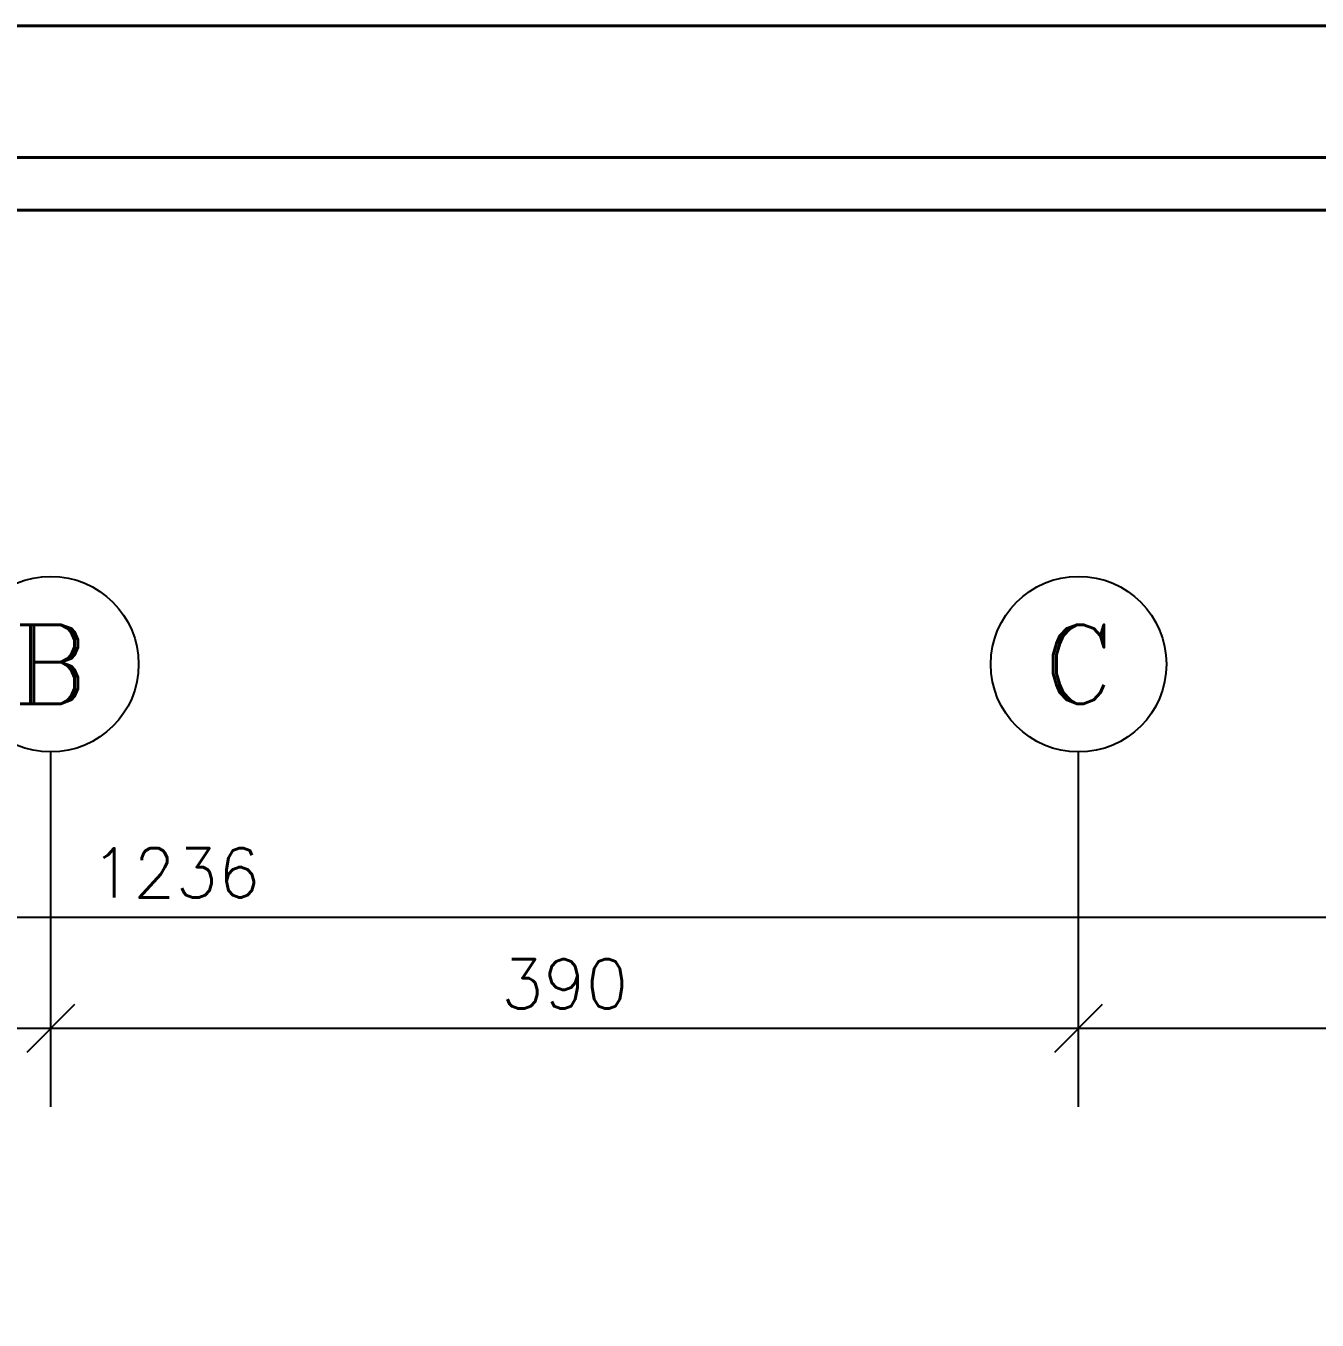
# Model space of a CAD drawing. Header units: millimetres. Extents: x -5645 to 36496, y -6563 to 7144.
# Drawn here: x 6724.7 to 7214.8, y 623.6 to 1114.9 of the extents above; entities that cross this region are included whole.
import ezdxf
from ezdxf.enums import TextEntityAlignment as Align

# ---------------------------------------------------------------- set-up
doc = ezdxf.new("R2010")
doc.units = ezdxf.units.MM
doc.header["$LTSCALE"] = 100
doc.layers.get('0').update_dxf_attribs({"lineweight": 40})
doc.layers.add('DIMAX', color=3, linetype='Continuous')
doc.styles.add('ROMANC', font='romanc')
doc.styles.add('SDIM', font='ROMANSP.shx')
doc.dimstyles.new('DIM-AX', dxfattribs={"dimscale": 75, "dimtxt": 0.25, "dimasz": 0.24, "dimexe": 0.1, "dimexo": 0, "dimgap": 0.1, "dimtad": 1, "dimdec": 0, "dimdsep": 46, "dimtxsty": 'SDIM', "dimblk1": 'OBLIQUE', "dimblk2": 'OBLIQUE', "dimsah": 1, "dimcen": 0.1, "dimdle": 0.1, "dimclrd": 256, "dimclre": 256, "dimclrt": 256, "dimadec": 0, "dimazin": 0, "dimtfac": 1, "dimtdec": 4, "dimtix": 1, "dimtofl": 0, "dimtmove": 2, "dimatfit": 3, "dimldrblk": 'OBLIQUE', "dimfxl": 1, "dimtolj": 1, "dimarcsym": 0})

# ---------------------------------------------------------------- blocks, each defined once
blk = doc.blocks.new('_OBLIQUE')
at = {"color": 0, "linetype": 'ByBlock'}
blk.add_line((-0.5, -0.5), (0.5, 0.5), dxfattribs=at)
blk = doc.blocks.new('*D100')
at = {"layer": 'DEFPOINTS', "color": 0, "transparency": 16777216}
for p in [(6734.18, 734.32), (6734.18, 704.56), (7124.27, 704.56)]:
    blk.add_point(p, dxfattribs=at)
at = {"layer": 'DIMAX', "lineweight": -2, "transparency": 16777216}
for p, q in [((6734.18, 704.56), (6734.18, 741.82)), ((7124.27, 704.56), (7124.27, 741.82)), ((7131.77, 734.32), (6726.68, 734.32))]:
    blk.add_line(p, q, dxfattribs=at)
at = {"layer": 'DIMAX', "lineweight": -2, "transparency": 16777216, "xscale": 18, "yscale": 18, "zscale": 18, "rotation": 180}
blk.add_blockref('_OBLIQUE', (6734.18, 734.32), dxfattribs=at)
at = {"layer": 'DIMAX', "lineweight": -2, "transparency": 16777216, "xscale": 18, "yscale": 18, "zscale": 18}
blk.add_blockref('_OBLIQUE', (7124.27, 734.32), dxfattribs=at)
at = {"layer": 'DIMAX', "transparency": 16777216, "insert": (6929.22, 751.19), "char_height": 18.75, "attachment_point": 5, "style": 'SDIM'}
blk.add_mtext('\\A1;390', dxfattribs=at)
blk = doc.blocks.new('*D101')
at = {"layer": 'DEFPOINTS', "color": 0, "transparency": 16777216}
for p in [(6394.27, 734.32), (6394.27, 704.56), (6734.18, 704.56)]:
    blk.add_point(p, dxfattribs=at)
at = {"layer": 'DIMAX', "lineweight": -2, "transparency": 16777216}
for p, q in [((6394.27, 704.56), (6394.27, 741.82)), ((6734.18, 704.56), (6734.18, 741.82)), ((6741.68, 734.32), (6386.77, 734.32))]:
    blk.add_line(p, q, dxfattribs=at)
at = {"layer": 'DIMAX', "lineweight": -2, "transparency": 16777216, "xscale": 18, "yscale": 18, "zscale": 18, "rotation": 180}
blk.add_blockref('_OBLIQUE', (6394.27, 734.32), dxfattribs=at)
at = {"layer": 'DIMAX', "lineweight": -2, "transparency": 16777216, "xscale": 18, "yscale": 18, "zscale": 18}
blk.add_blockref('_OBLIQUE', (6734.18, 734.32), dxfattribs=at)
at = {"layer": 'DIMAX', "transparency": 16777216, "insert": (6564.22, 751.19), "char_height": 18.75, "attachment_point": 5, "style": 'SDIM'}
blk.add_mtext('\\A1;340', dxfattribs=at)
blk = doc.blocks.new('*D102')
at = {"layer": 'DEFPOINTS', "color": 0, "transparency": 16777216}
for p in [(6734.18, 734.32), (6734.18, 704.56), (7124.27, 704.56)]:
    blk.add_point(p, dxfattribs=at)
at = {"layer": 'DIMAX', "lineweight": -2, "transparency": 16777216}
for p, q in [((6734.18, 704.56), (6734.18, 741.82)), ((7124.27, 704.56), (7124.27, 741.82)), ((7131.77, 734.32), (6726.68, 734.32))]:
    blk.add_line(p, q, dxfattribs=at)
at = {"layer": 'DIMAX', "lineweight": -2, "transparency": 16777216, "xscale": 18, "yscale": 18, "zscale": 18, "rotation": 180}
blk.add_blockref('_OBLIQUE', (6734.18, 734.32), dxfattribs=at)
at = {"layer": 'DIMAX', "lineweight": -2, "transparency": 16777216, "xscale": 18, "yscale": 18, "zscale": 18}
blk.add_blockref('_OBLIQUE', (7124.27, 734.32), dxfattribs=at)
at = {"layer": 'DIMAX', "transparency": 16777216, "insert": (6929.22, 751.19), "char_height": 18.75, "attachment_point": 5, "style": 'SDIM'}
blk.add_mtext('\\A1;390', dxfattribs=at)
blk = doc.blocks.new('*D103')
at = {"layer": 'DEFPOINTS', "color": 0, "transparency": 16777216}
for p in [(7124.27, 734.32), (7124.27, 704.56), (7389.93, 704.56)]:
    blk.add_point(p, dxfattribs=at)
at = {"layer": 'DIMAX', "lineweight": -2, "transparency": 16777216}
for p, q in [((7124.27, 704.56), (7124.27, 741.82)), ((7389.93, 704.56), (7389.93, 741.82)), ((7397.43, 734.32), (7116.77, 734.32))]:
    blk.add_line(p, q, dxfattribs=at)
at = {"layer": 'DIMAX', "lineweight": -2, "transparency": 16777216, "xscale": 18, "yscale": 18, "zscale": 18, "rotation": 180}
blk.add_blockref('_OBLIQUE', (7124.27, 734.32), dxfattribs=at)
at = {"layer": 'DIMAX', "lineweight": -2, "transparency": 16777216, "xscale": 18, "yscale": 18, "zscale": 18}
blk.add_blockref('_OBLIQUE', (7389.93, 734.32), dxfattribs=at)
at = {"layer": 'DIMAX', "transparency": 16777216, "insert": (7257.1, 751.19), "char_height": 18.75, "attachment_point": 5, "style": 'SDIM'}
blk.add_mtext('\\A1;266', dxfattribs=at)
blk = doc.blocks.new('*D104')
at = {"layer": 'DEFPOINTS', "color": 0, "transparency": 16777216}
for p in [(7124.27, 734.32), (7124.27, 704.56), (7389.93, 704.56)]:
    blk.add_point(p, dxfattribs=at)
at = {"layer": 'DIMAX', "lineweight": -2, "transparency": 16777216}
for p, q in [((7124.27, 704.56), (7124.27, 741.82)), ((7389.93, 704.56), (7389.93, 741.82)), ((7397.43, 734.32), (7116.77, 734.32))]:
    blk.add_line(p, q, dxfattribs=at)
at = {"layer": 'DIMAX', "lineweight": -2, "transparency": 16777216, "xscale": 18, "yscale": 18, "zscale": 18, "rotation": 180}
blk.add_blockref('_OBLIQUE', (7124.27, 734.32), dxfattribs=at)
at = {"layer": 'DIMAX', "lineweight": -2, "transparency": 16777216, "xscale": 18, "yscale": 18, "zscale": 18}
blk.add_blockref('_OBLIQUE', (7389.93, 734.32), dxfattribs=at)
at = {"layer": 'DIMAX', "transparency": 16777216, "insert": (7257.1, 751.19), "char_height": 18.75, "attachment_point": 5, "style": 'SDIM'}
blk.add_mtext('\\A1;266', dxfattribs=at)
blk = doc.blocks.new('*D106')
at = {"layer": 'DEFPOINTS', "color": 0, "transparency": 16777216}
for p in [(6394.27, 776.44), (6394.27, 746.68), (7630.08, 746.68)]:
    blk.add_point(p, dxfattribs=at)
at = {"layer": 'DIMAX', "lineweight": -2, "transparency": 16777216}
for p, q in [((6394.27, 746.68), (6394.27, 783.94)), ((7630.08, 746.68), (7630.08, 783.94)), ((7637.58, 776.44), (6386.77, 776.44))]:
    blk.add_line(p, q, dxfattribs=at)
at = {"layer": 'DIMAX', "lineweight": -2, "transparency": 16777216, "xscale": 18, "yscale": 18, "zscale": 18, "rotation": 180}
blk.add_blockref('_OBLIQUE', (6394.27, 776.44), dxfattribs=at)
at = {"layer": 'DIMAX', "lineweight": -2, "transparency": 16777216, "xscale": 18, "yscale": 18, "zscale": 18}
blk.add_blockref('_OBLIQUE', (7630.08, 776.44), dxfattribs=at)
at = {"layer": 'DIMAX', "transparency": 16777216, "insert": (6781.54, 793.31), "char_height": 18.75, "attachment_point": 5, "style": 'SDIM'}
blk.add_mtext('\\A1;1236', dxfattribs=at)

msp = doc.modelspace()

# ---------------------------------------------------------------- linework, layer by layer
msp.add_lwpolyline([(8461.97, 1114.86), (8461.97, -985.14), (5561.97, -985.14), (5561.97, 1114.86), (8461.97, 1114.86)])
for points in [[(8411.97, 1064.86), (8411.97, -935.14), (5611.97, -935.14), (5611.97, 1064.86)], [(8391.97, 1044.86), (8391.97, -915.14), (5631.97, -915.14), (5631.97, 1044.86)]]:
    msp.add_lwpolyline(points, close=True)
at = {"layer": 'DIMAX'}
for p, q in [((6734.18, 709.23), (6734.18, 839.23)), ((6734.18, 709.23), (6734.18, 839.23)), ((7124.27, 709.23), (7124.27, 839.23)), ((7124.27, 709.23), (7124.27, 839.23))]:
    msp.add_line(p, q, dxfattribs=at)
for centre in [(6734.18, 872.56), (6734.18, 872.56), (7124.27, 872.56), (7124.27, 872.56)]:
    msp.add_circle(centre, 33.33, dxfattribs=at)

# ---------------------------------------------------------------- texts
at = {"layer": 'DIMAX', "style": 'ROMANC'}
for s, p in [('B', (6734.18, 872.56)), ('B', (6734.18, 872.56)), ('C', (7124.27, 872.56))]:
    msp.add_text(s, height=30, dxfattribs=at).set_placement(p, align=Align.MIDDLE)

# ---------------------------------------------------------------- dimensions: what is measured, and where the dimension line sits
at = {"layer": 'DIMAX'}
dim = msp.add_linear_dim(base=(6394.27, 776.44), p1=(7630.08, 746.68), p2=(6394.27, 746.68), angle=180, dimstyle='DIM-AX', dxfattribs=at)
dim.commit()
dim.dimension.update_dxf_attribs({"geometry": '*D106', "text_midpoint": (6781.54, 793.31), "dimtype": 160})
for base, p1, p2, picture, middle in [((6394.27, 734.32), (6734.18, 704.56), (6394.27, 704.56), '*D101', (6564.22, 751.19)), ((6734.18, 734.32), (7124.27, 704.56), (6734.18, 704.56), '*D100', (6929.22, 751.19)), ((6734.18, 734.32), (7124.27, 704.56), (6734.18, 704.56), '*D102', (6929.22, 751.19)), ((7124.27, 734.32), (7389.93, 704.56), (7124.27, 704.56), '*D103', (7257.1, 751.19)), ((7124.27, 734.32), (7389.93, 704.56), (7124.27, 704.56), '*D104', (7257.1, 751.19))]:
    dim = msp.add_linear_dim(base=base, p1=p1, p2=p2, angle=180, dimstyle='DIM-AX', dxfattribs=at)
    dim.commit()
    dim.dimension.update_dxf_attribs({"geometry": picture, "text_midpoint": middle})

doc.saveas('drawing.dxf')
